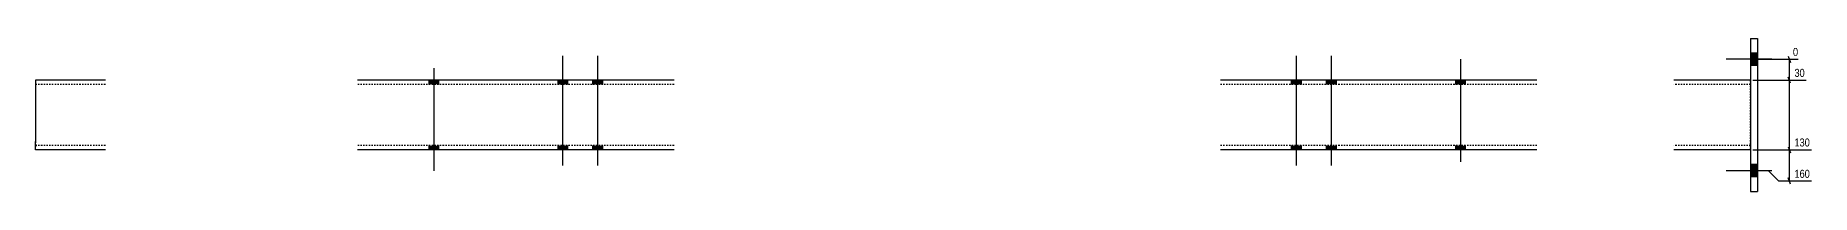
# Model space of a CAD drawing. Header units: millimetres. Extents: x 12 to 24688, y 5 to 757.
# Drawn here: x 13293 to 15836, y 7 to 227 of the extents above; entities that cross this region are included whole.
import ezdxf

# ---------------------------------------------------------------- set-up
doc = ezdxf.new("R2010")
doc.units = ezdxf.units.MM
doc.linetypes.add('DXK_LINE_DOT2', pattern=[3.9198, 1.9599, -1.9599])
doc.layers.add('MÅLSÆTNING', color=7, linetype='Continuous')
doc.layers.add('STÅL', color=7, linetype='Continuous')
doc.styles.add('Arial Narrow', font='ARIALN.TTF', dxfattribs={"height": 0.2})

msp = doc.modelspace()

# ---------------------------------------------------------------- hatches: boundary and pattern name
at = {"layer": 'STÅL', "linetype": 'Continuous'}
for points in [[(15748.4, 206.2), (15748.4, 188.2), (15758.4, 188.2), (15758.4, 206.2)], [(15748.4, 206.2), (15748.4, 188.2), (15758.4, 188.2), (15758.4, 206.2)], [(13856.4, 161.2), (13870.4, 161.2), (13870.4, 167.2), (13856.4, 167.2)], [(13856.4, 161.2), (13870.4, 161.2), (13870.4, 167.2), (13856.4, 167.2)], [(14055.4, 167.2), (14041.4, 167.2), (14041.4, 161.2), (14055.4, 161.2)], [(14105.4, 167.2), (14091.4, 167.2), (14091.4, 161.2), (14105.4, 161.2)], [(15105.4, 167.2), (15091.4, 167.2), (15091.4, 161.2), (15105.4, 161.2)], [(15155.4, 167.2), (15141.4, 167.2), (15141.4, 161.2), (15155.4, 161.2)], [(15340.4, 167.2), (15326.4, 167.2), (15326.4, 161.2), (15340.4, 161.2)], [(15340.4, 167.2), (15326.4, 167.2), (15326.4, 161.2), (15340.4, 161.2)], [(13856.4, 67.2), (13870.4, 67.2), (13870.4, 73.2), (13856.4, 73.2)], [(13856.4, 67.2), (13870.4, 67.2), (13870.4, 73.2), (13856.4, 73.2)], [(14055.4, 73.2), (14041.4, 73.2), (14041.4, 67.2), (14055.4, 67.2)], [(14105.4, 73.2), (14091.4, 73.2), (14091.4, 67.2), (14105.4, 67.2)], [(15105.4, 73.2), (15091.4, 73.2), (15091.4, 67.2), (15105.4, 67.2)], [(15155.4, 73.2), (15141.4, 73.2), (15141.4, 67.2), (15155.4, 67.2)], [(15340.4, 73.2), (15326.4, 73.2), (15326.4, 67.2), (15340.4, 67.2)], [(15340.4, 73.2), (15326.4, 73.2), (15326.4, 67.2), (15340.4, 67.2)], [(15748.4, 46.2), (15748.4, 28.2), (15758.4, 28.2), (15758.4, 46.2)], [(15748.4, 46.2), (15748.4, 28.2), (15758.4, 28.2), (15758.4, 46.2)]]:
    msp.add_hatch(color=96, dxfattribs=at).paths.add_polyline_path(points)

# ---------------------------------------------------------------- linework, layer by layer
at = {"layer": 'MÅLSÆTNING', "color": 7, "linetype": 'Continuous'}
for p, q in [((15751.4, 197.2), (15816.3, 197.2)), ((15802.1, 201.7), (15805.7, 192.7)), ((15803.9, 167.2), (15803.9, 197.2)), ((15751.4, 167.2), (15828, 167.2)), ((15751.4, 167.2), (15828, 167.2)), ((15805.7, 162.7), (15802.1, 171.7)), ((15805.7, 162.7), (15802.1, 171.7)), ((15803.9, 67.2), (15803.9, 167.2)), ((15751.4, 67.2), (15835.3, 67.2)), ((15751.4, 67.2), (15835.3, 67.2)), ((15802.1, 71.7), (15805.7, 62.7)), ((15802.1, 71.7), (15805.7, 62.7)), ((15803.9, 22.2), (15803.9, 67.2)), ((15773.9, 37.2), (15751.4, 37.2)), ((15788.9, 22.2), (15773.9, 37.2)), ((15805.7, 17.7), (15802.1, 26.7)), ((15835.3, 22.2), (15788.9, 22.2))]:
    msp.add_line(p, q, dxfattribs=at)
at = {"layer": 'STÅL', "color": 2, "linetype": 'Continuous'}
for p, q in [((15748.4, 227.2), (15748.4, 7.2)), ((15748.4, 227.2), (15758.4, 227.2)), ((15758.4, 227.2), (15758.4, 7.2)), ((13293.4, 167.2), (13293.4, 155.2)), ((13393.4, 167.2), (13293.4, 167.2)), ((13293.4, 155.2), (13293.4, 79.2)), ((14207.4, 167.2), (13754.4, 167.2)), ((15442.4, 167.2), (14989.4, 167.2)), ((15748.4, 167.2), (15638.4, 167.2)), ((13293.4, 68.1), (13293.4, 79.2)), ((13293.4, 67.2), (13293.4, 68.1)), ((13393.4, 67.2), (13293.4, 67.2)), ((14207.4, 67.2), (13754.4, 67.2)), ((15442.4, 67.2), (14989.4, 67.2)), ((15748.4, 67.2), (15638.4, 67.2)), ((15748.4, 7.2), (15758.4, 7.2))]:
    msp.add_line(p, q, dxfattribs=at)
at = {"layer": 'STÅL', "color": 96, "linetype": 'Continuous'}
for p, q in [((15758.4, 206.2), (15748.4, 206.2)), ((15758.4, 206.2), (15748.4, 206.2)), ((13863.4, 184.7), (13863.4, 37.2)), ((13863.4, 184.7), (13863.4, 37.2)), ((14048.4, 44.7), (14048.4, 202.2)), ((14098.4, 44.7), (14098.4, 202.2)), ((15098.4, 44.7), (15098.4, 202.2)), ((15148.4, 44.7), (15148.4, 202.2)), ((15333.4, 49.7), (15333.4, 197.2)), ((15333.4, 49.7), (15333.4, 197.2)), ((15778.6, 197.2), (15713.6, 197.2)), ((15778.6, 197.2), (15713.6, 197.2)), ((15758.4, 188.2), (15748.4, 188.2)), ((15758.4, 188.2), (15748.4, 188.2)), ((13856.4, 167.2), (13856.4, 161.2)), ((13856.4, 167.2), (13856.4, 161.2)), ((13870.4, 167.2), (13870.4, 161.2)), ((13870.4, 167.2), (13870.4, 161.2)), ((14041.4, 161.2), (14041.4, 167.2)), ((14055.4, 161.2), (14055.4, 167.2)), ((14091.4, 161.2), (14091.4, 167.2)), ((14105.4, 161.2), (14105.4, 167.2)), ((15091.4, 161.2), (15091.4, 167.2)), ((15105.4, 161.2), (15105.4, 167.2)), ((15141.4, 161.2), (15141.4, 167.2)), ((15155.4, 161.2), (15155.4, 167.2)), ((15326.4, 161.2), (15326.4, 167.2)), ((15326.4, 161.2), (15326.4, 167.2)), ((15340.4, 161.2), (15340.4, 167.2)), ((15340.4, 161.2), (15340.4, 167.2)), ((13856.4, 73.2), (13856.4, 67.2)), ((13856.4, 73.2), (13856.4, 67.2)), ((13870.4, 73.2), (13870.4, 67.2)), ((13870.4, 73.2), (13870.4, 67.2)), ((14041.4, 67.2), (14041.4, 73.2)), ((14055.4, 67.2), (14055.4, 73.2)), ((14091.4, 67.2), (14091.4, 73.2)), ((14105.4, 67.2), (14105.4, 73.2)), ((15091.4, 67.2), (15091.4, 73.2)), ((15105.4, 67.2), (15105.4, 73.2)), ((15141.4, 67.2), (15141.4, 73.2)), ((15155.4, 67.2), (15155.4, 73.2)), ((15326.4, 67.2), (15326.4, 73.2)), ((15326.4, 67.2), (15326.4, 73.2)), ((15340.4, 67.2), (15340.4, 73.2)), ((15340.4, 67.2), (15340.4, 73.2)), ((15778.6, 37.2), (15713.6, 37.2)), ((15778.6, 37.2), (15713.6, 37.2)), ((15758.4, 46.2), (15748.4, 46.2)), ((15758.4, 46.2), (15748.4, 46.2)), ((15758.4, 28.2), (15748.4, 28.2)), ((15758.4, 28.2), (15748.4, 28.2))]:
    msp.add_line(p, q, dxfattribs=at)
at = {"layer": 'STÅL', "color": 7, "linetype": 'DXK_LINE_DOT2'}
for p, q in [((13293.4, 167.2), (13293.4, 166.3)), ((13293.4, 166.3), (13293.4, 163.7)), ((13393.4, 161.2), (13293.4, 161.2)), ((14207.4, 161.2), (13754.4, 161.2)), ((15442.4, 161.2), (14989.4, 161.2)), ((15748.4, 161.2), (15638.4, 161.2)), ((15748.4, 67.2), (15748.4, 167.2)), ((13293.4, 79.2), (13293.4, 74.6)), ((13293.4, 74.6), (13293.4, 73.7)), ((13293.4, 73.7), (13293.4, 73.2)), ((13393.4, 73.2), (13293.4, 73.2)), ((13293.4, 73.2), (13293.4, 70.7)), ((14207.4, 73.2), (13754.4, 73.2)), ((15442.4, 73.2), (14989.4, 73.2)), ((15748.4, 73.2), (15638.4, 73.2))]:
    msp.add_line(p, q, dxfattribs=at)

# ---------------------------------------------------------------- next in the draw order: wipeouts: each hides what was drawn before it
at = {"color": 0, "linetype": 'Continuous'}
for points in [[(15818.7, 199.6), (15818.7, 216.4), (15806.6, 216.4), (15806.6, 199.6)], [(15828.2, 169.6), (15828.2, 186.4), (15808.8, 186.4), (15808.8, 169.6)], [(15835.5, 69.6), (15835.5, 86.4), (15808.8, 86.4), (15808.8, 69.6)], [(15835.5, 24.6), (15835.5, 41.4), (15808.8, 41.4), (15808.8, 24.6)]]:
    msp.add_wipeout(points, dxfattribs=at).dxf.layer = 'MÅLSÆTNING'

# ---------------------------------------------------------------- next in the draw order: texts
at = {"layer": 'MÅLSÆTNING', "color": 3, "linetype": 'Continuous', "style": 'Arial Narrow'}
for s, height, p in [('0', 11.5, (15809, 202)), ('30', 11.45, (15811.2, 172)), ('130', 11.45, (15811.2, 72)), ('160', 11.45, (15811.2, 27))]:
    msp.add_text(s, height=height, dxfattribs=at).set_placement(p)

doc.saveas('drawing.dxf')
